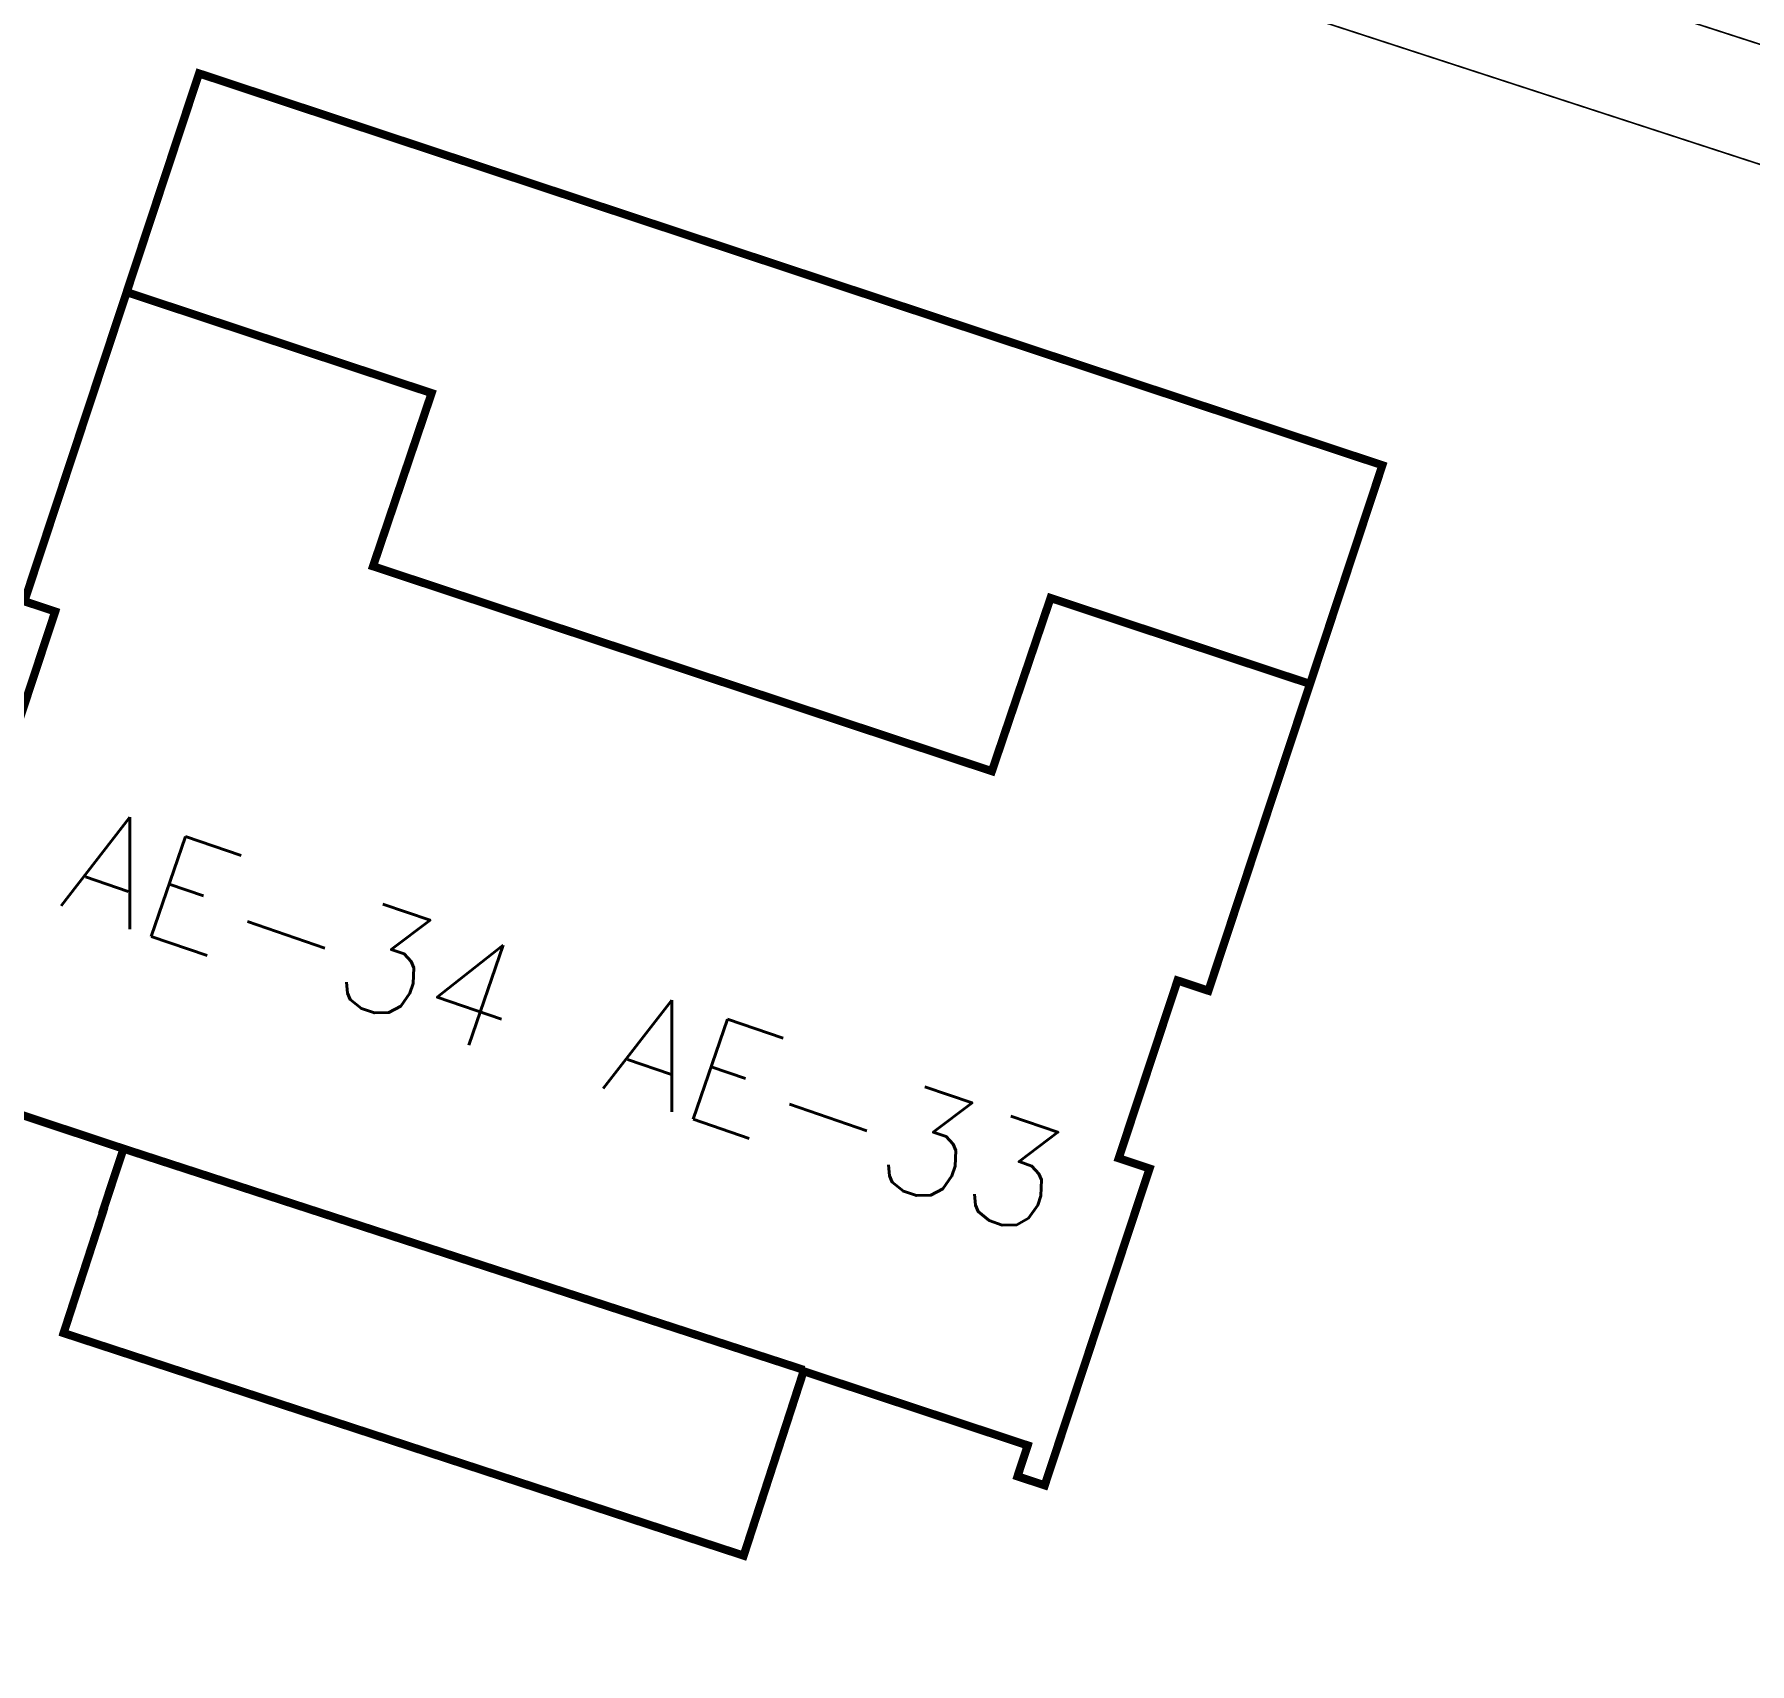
# Model space of a CAD drawing. Header units: inches. Extents: x 350994 to 353538, y 1581369 to 1583842.
# Drawn here: x 351443.37 to 351464.44, y 1583266.21 to 1583286.22 of the extents above; entities that cross this region are included whole.
import ezdxf
from ezdxf.enums import TextEntityAlignment as Align

# ---------------------------------------------------------------- set-up
doc = ezdxf.new("R2010")
doc.units = ezdxf.units.IN
doc.header["$MEASUREMENT"] = 0
for name, pattern in [('1', [0]), ('ACAD_ISO03W100', [30, 12, -18]), ('DASHDOTX2', [2, 1, -0.5, 0, -0.5])]:
    doc.linetypes.add(name, pattern=pattern)
for name, color, linetype in [('BOUNDARY', 5, 'Continuous'), ('BULDING', 5, '1'), ('CULVERT', 255, '1'), ('CW', 94, '1')]:
    doc.layers.add(name, color=color, linetype=linetype)
doc.styles.add('ROMANS', font='ROMANS.shx')

msp = doc.modelspace()

# ---------------------------------------------------------------- linework, layer by layer
at = {"layer": 'BOUNDARY', "lineweight": 5, "const_width": 0.1, "elevation": 99.066}
for points in [[(351442.904, 1583276.949), (351443.626, 1583279.132), (351443.247, 1583279.258), (351444.504, 1583283.055), (351444.504, 1583283.055), (351448.25, 1583281.815), (351447.53, 1583279.688), (351455.132, 1583277.171), (351455.853, 1583279.298), (351459.04, 1583278.243), (351459.04, 1583278.243), (351459.04, 1583278.243), (351459.04, 1583278.243), (351457.792, 1583274.474), (351457.413, 1583274.6), (351456.69, 1583272.416), (351457.069, 1583272.29), (351455.781, 1583268.398), (351455.447, 1583268.509), (351455.572, 1583268.889), (351452.819, 1583269.8), (351452.083, 1583267.535), (351443.729, 1583270.269), (351444.218, 1583271.773), (351444.214, 1583271.775), (351444.465, 1583272.534), (351441.712, 1583273.446)], [(351444.465, 1583272.534), (351452.824, 1583269.816)]]:
    msp.add_lwpolyline(points, dxfattribs=at)
at = {"layer": 'CULVERT', "color": 250, "linetype": 'DASHDOTX2', "lineweight": 5, "ltscale": 2, "const_width": 0.02, "elevation": 99.066}
for points in [[(351420.048, 1583300.504), (351574.792, 1583250.436)], [(351419.521, 1583299.306), (351574.263, 1583248.873)]]:
    msp.add_lwpolyline(points, dxfattribs=at)
at = {"layer": 'CW', "linetype": 'ACAD_ISO03W100', "lineweight": 5, "ltscale": 0.1, "const_width": 0.1, "elevation": 99.066}
msp.add_lwpolyline([(351444.504, 1583283.055), (351445.393, 1583285.742), (351459.929, 1583280.929), (351459.04, 1583278.243)], dxfattribs=at)

# ---------------------------------------------------------------- texts
at = {"layer": 'BULDING', "color": 0, "linetype": 'Continuous', "lineweight": 9, "style": 'ROMANS'}
for s, p in [('AE-34', (351446.571, 1583275.222, -9.404)), ('AE-33', (351453.229, 1583272.978, -9.404))]:
    msp.add_text(s, height=1.3, rotation=341.0931, dxfattribs=at).set_placement(p, align=Align.MIDDLE_CENTER)

doc.saveas('drawing.dxf')
